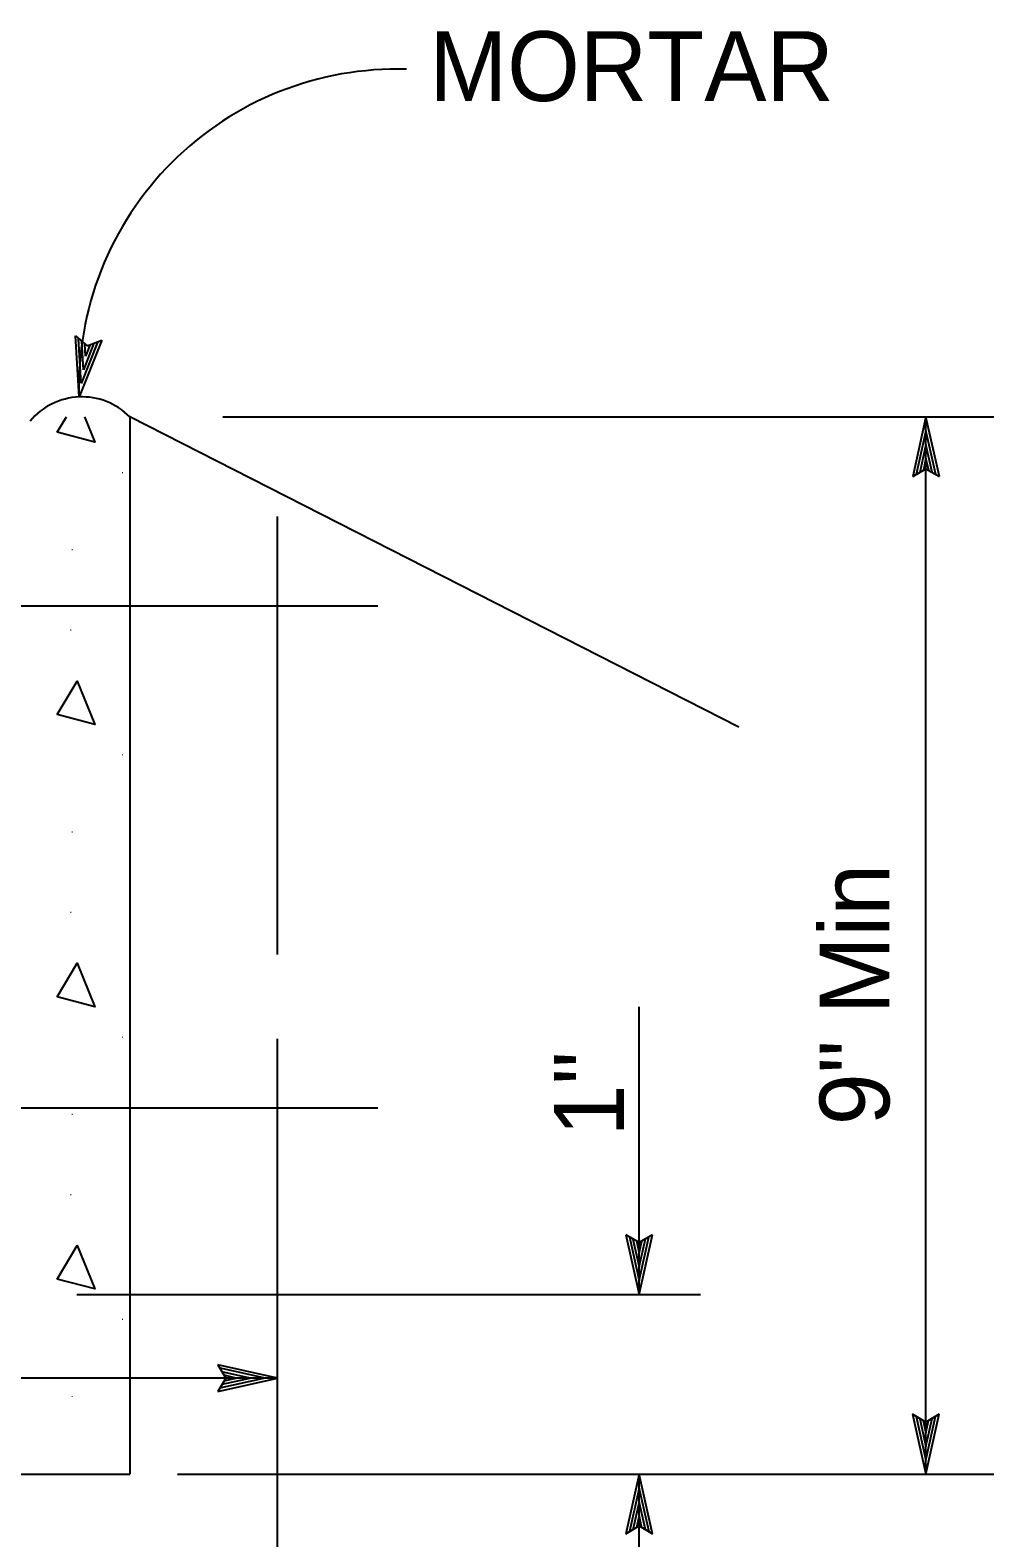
# Model space of a CAD drawing. Extents: x -894 to 866, y -476 to 714.
# Drawn here: x 587.1 to 683.7, y 153 to 304.1 of the extents above; entities that cross this region are included whole.
import ezdxf

# ---------------------------------------------------------------- set-up
doc = ezdxf.new("R2010")
doc.units = 0
for name, color, linetype in [('56 Stage 3 Anno', 7, 'Continuous'), ('57 Undefined', 7, 'Continuous'), ('59 Sndwall Anno', 7, 'Continuous'), ('60 Nongeo Data', 7, 'Continuous')]:
    doc.layers.add(name, color=color, linetype=linetype)

msp = doc.modelspace()

# ---------------------------------------------------------------- linework, layer by layer
at = {"layer": '56 Stage 3 Anno'}
for p, q in [((591.97, 267.37), (591.61, 273.5)), ((591.61, 273.5), (591.61, 273.5)), ((591.61, 273.5), (592.79, 272.5)), ((592.19, 268.74), (591.92, 273.21)), ((594.24, 273.08), (591.97, 267.37)), ((593.86, 272.92), (592.19, 268.73)), ((592.41, 270.1), (592.24, 272.98)), ((593.46, 272.75), (592.41, 270.1)), ((592.63, 271.46), (592.55, 272.7)), ((593.09, 272.63), (592.63, 271.46)), ((592.79, 272.5), (594.24, 273.08)), ((594.24, 273.08), (594.24, 273.08)), ((591.97, 267.37), (591.97, 267.37)), ((606.4, 265.38), (683.7, 265.38)), ((676.89, 265.38), (675.56, 259.38)), ((676.89, 159.38), (676.89, 265.38)), ((678.23, 259.38), (676.89, 265.38)), ((676.89, 265.38), (676.89, 265.38)), ((676.89, 263.98), (675.92, 259.61)), ((677.87, 259.59), (676.89, 264)), ((676.89, 262.61), (676.27, 259.79)), ((677.52, 259.83), (676.89, 262.61)), ((675.56, 259.38), (676.89, 260.18)), ((676.89, 261.23), (676.63, 260.02)), ((677.17, 260), (676.89, 261.23)), ((676.89, 260.18), (678.23, 259.38)), ((675.56, 259.38), (675.56, 259.38)), ((678.23, 259.38), (678.23, 259.38)), ((648.14, 177.38), (648.14, 206.23)), ((648.14, 182.58), (646.8, 183.38)), ((646.8, 183.38), (646.8, 183.38)), ((646.8, 183.38), (648.14, 177.38)), ((647.15, 183.16), (648.14, 178.76)), ((647.51, 182.93), (648.13, 180.14)), ((648.13, 180.14), (648.76, 182.96)), ((648.14, 177.38), (649.47, 183.38)), ((649.47, 183.38), (648.14, 182.58)), ((648.14, 178.77), (649.11, 183.14)), ((649.47, 183.38), (649.47, 183.38)), ((647.86, 182.75), (648.13, 181.52)), ((648.13, 181.52), (648.4, 182.73)), ((591.73, 177.38), (654.27, 177.38)), ((648.14, 177.38), (648.14, 177.38)), ((611.88, 169.01), (605.88, 170.34)), ((605.88, 170.34), (605.88, 170.34)), ((605.88, 170.34), (606.68, 169.01)), ((610.49, 169.02), (606.11, 169.98)), ((609.11, 169.01), (606.29, 169.64)), ((611.88, 169.01), (532.61, 169.01)), ((606.68, 169.01), (605.88, 167.67)), ((605.88, 167.67), (611.88, 169.01)), ((606.09, 168.03), (610.5, 169.01)), ((606.33, 168.39), (609.11, 169.01)), ((606.5, 168.74), (607.73, 169.01)), ((607.73, 169.01), (606.52, 169.28)), ((611.88, 169.01), (611.88, 169.01)), ((605.88, 167.67), (605.88, 167.67)), ((676.89, 164.58), (675.55, 165.38)), ((675.55, 165.38), (675.55, 165.38)), ((675.55, 165.38), (676.89, 159.38)), ((675.91, 165.16), (676.89, 160.76)), ((676.27, 164.93), (676.89, 162.14)), ((676.89, 159.38), (678.22, 165.38)), ((678.22, 165.38), (676.89, 164.58)), ((676.89, 160.77), (677.86, 165.14)), ((676.89, 162.14), (677.51, 164.96)), ((678.22, 165.38), (678.22, 165.38)), ((676.61, 164.75), (676.89, 163.52)), ((676.89, 163.52), (677.16, 164.73)), ((601.85, 159.38), (683.7, 159.38)), ((648.14, 159.38), (646.81, 153.38)), ((649.48, 153.38), (648.14, 159.38)), ((648.14, 159.38), (648.14, 159.38)), ((648.14, 140.86), (648.14, 159.38)), ((676.89, 159.38), (676.89, 159.38)), ((648.13, 157.98), (647.17, 153.61)), ((649.12, 153.59), (648.14, 158)), ((648.14, 156.61), (647.51, 153.79)), ((648.76, 153.83), (648.14, 156.61)), ((648.14, 155.23), (647.87, 154.02)), ((648.41, 154), (648.14, 155.23)), ((646.81, 153.38), (648.14, 154.18)), ((646.81, 153.38), (646.81, 153.38)), ((648.14, 154.18), (649.48, 153.38)), ((649.48, 153.38), (649.48, 153.38))]:
    msp.add_line(p, q, dxfattribs=at)
msp.add_arc((623.84, 268.35), 31.89, 88.2721, 181.7732, dxfattribs=at)
at = {"layer": '59 Sndwall Anno'}
for points in [[(589.79, 263.83), (590.7, 265.38)], [(592.51, 265.38), (593.55, 262.84), (589.79, 263.83)]]:
    msp.add_lwpolyline(points, dxfattribs=at)
for points in [[(589.79, 235.53), (591.77, 238.89), (593.55, 234.54)], [(589.79, 207.23), (591.77, 210.59), (593.55, 206.24)], [(589.79, 178.92), (591.77, 182.29), (593.55, 177.94)]]:
    msp.add_lwpolyline(points, close=True, dxfattribs=at)
at = {"layer": '60 Nongeo Data'}
for p, q in [((597.06, 265.38), (597.06, 159.38)), ((658.12, 234.27), (597.06, 265.38)), ((611.88, 211.47), (611.88, 255.38)), ((577.34, 246.42), (621.92, 246.42)), ((611.88, 148.87), (611.88, 203.02)), ((577.34, 196.11), (621.92, 196.11)), ((547.06, 159.38), (597.06, 159.38))]:
    msp.add_line(p, q, dxfattribs=at)
msp.add_arc((592.26, 260.61), 6.77, 44.8034, 140.1724, dxfattribs=at)

# ---------------------------------------------------------------- texts
at = {"layer": '57 Undefined'}
msp.add_text('MORTAR', height=7, dxfattribs=at).set_placement((627.1, 297.04))
for s, p in [('9" Min', (673.22, 194.35)), ('1"', (646.6, 193.23))]:
    msp.add_text(s, height=7, rotation=90, dxfattribs=at).set_placement(p)
at = {"layer": '59 Sndwall Anno'}
for p in [(596.18, 259.73), (591.13, 252), (591, 243.94), (596.18, 231.43), (591.13, 223.69), (591, 215.64), (596.18, 203.12), (591.13, 195.39), (591, 187.34), (596.18, 174.82), (591.13, 167.09)]:
    msp.add_text('.', height=0.8, dxfattribs=at).set_placement(p)

doc.saveas('drawing.dxf')
